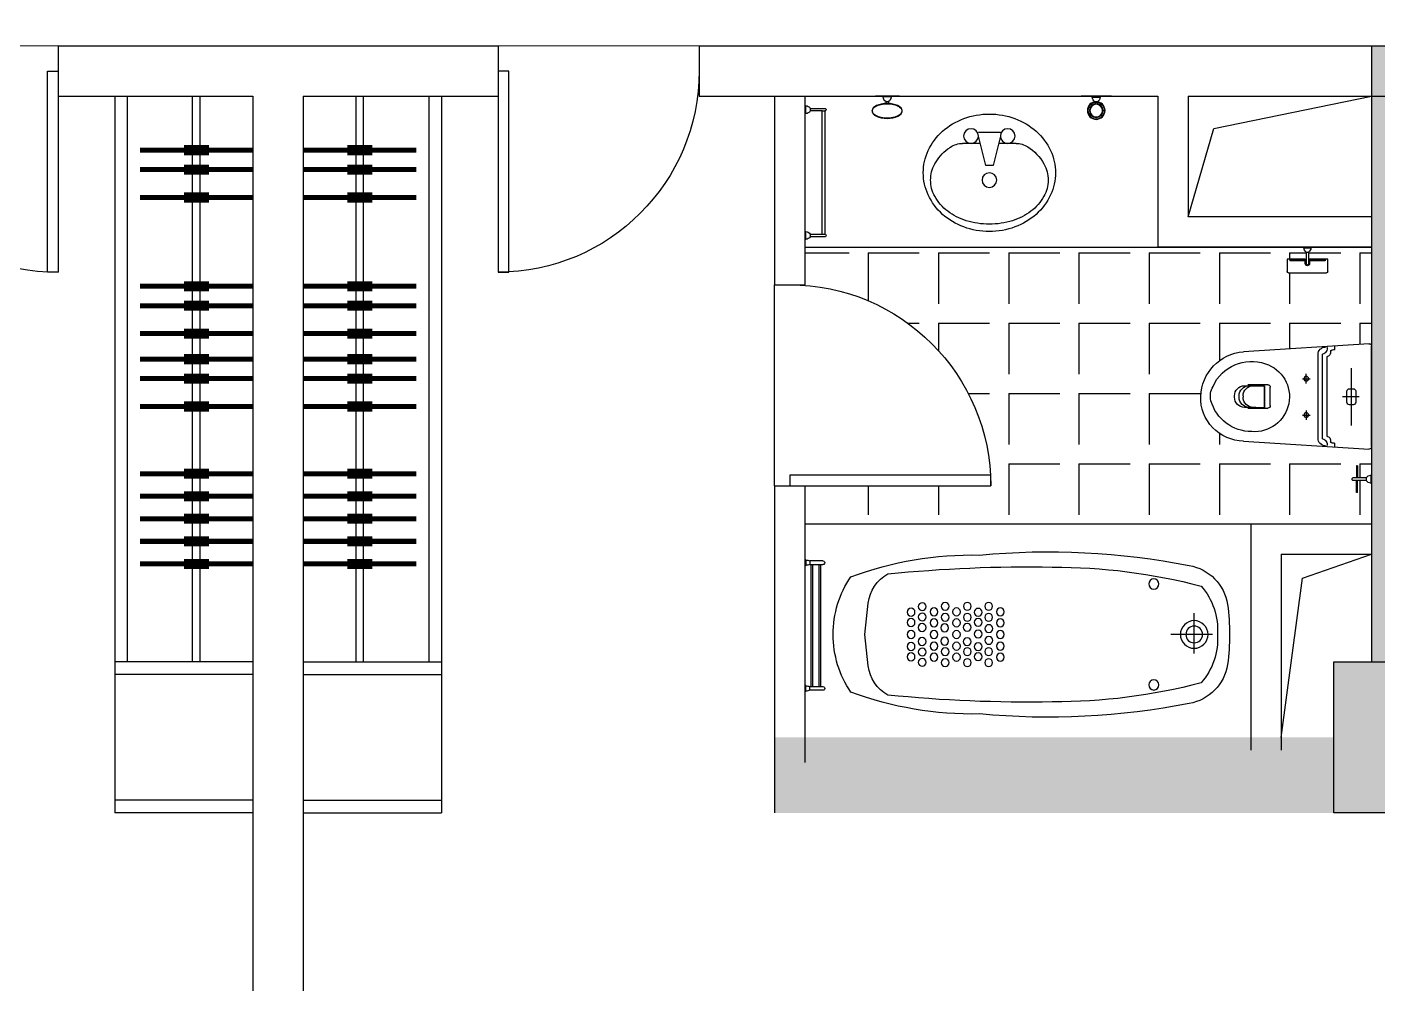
# Model space of a CAD drawing. Header units: centimetres. Extents: x 8510 to 16419, y -974 to 2536.
# Drawn here: x 11641 to 12178, y 357 to 737 of the extents above; entities that cross this region are included whole.
import ezdxf

# ---------------------------------------------------------------- set-up
doc = ezdxf.new("R2010")
doc.units = ezdxf.units.CM
for name, color, linetype in [('5', 5, 'Continuous'), ('BH', 3, 'Continuous'), ('DEBAN', 8, 'Continuous'), ('P5', 5, 'Continuous'), ('楼梯', 6, 'Continuous'), ('灰', 8, 'Continuous'), ('窗线', 2, 'Continuous'), ('轴线', 1, 'Continuous')]:
    doc.layers.add(name, color=color, linetype=linetype)
doc.layers.add('图层1', color=8, linetype='Continuous', lineweight=5)

# ---------------------------------------------------------------- blocks, each defined once
blk = doc.blocks.new('1')
at = {"layer": '楼梯'}
blk.add_lwpolyline([(3442.8, 18714.9), (2692.8, 18714.9), (2692.8, 18754.9), (3442.8, 18754.9)], close=True, dxfattribs=at)
blk.add_arc((3442.8, 18714.9), 750, 90, 180, dxfattribs=at)
blk = doc.blocks.new('4')
at = {"layer": '5'}
for p, q in [((-325729.3, -96757.6), (-325789.3, -96757.6)), ((-325789.3, -96767.6), (-325786.8, -96767.6)), ((-325776.8, -96767.6), (-325786.8, -96767.6)), ((-325786.8, -96767.6), (-325786.8, -97257.6)), ((-325776.8, -97257.6), (-325776.8, -96767.6)), ((-325776.8, -96767.6), (-325729.3, -96767.6)), ((-325729.3, -96757.6), (-325729.3, -96767.6)), ((-325710.8, -96747.1), (-325710.8, -96778.1)), ((-325707.3, -96732), (-325707.3, -97285.6)), ((-325707.3, -96745.1), (-325707.3, -96780.1)), ((-325786.8, -97257.6), (-325789.3, -97257.6)), ((-325789.3, -97267.6), (-325729.3, -97267.6)), ((-325776.8, -97257.6), (-325786.8, -97257.6)), ((-325729.3, -97257.6), (-325776.8, -97257.6)), ((-325729.3, -97257.6), (-325729.3, -97267.6)), ((-325710.8, -97247.1), (-325710.8, -97278.1)), ((-325707.3, -97245.1), (-325707.3, -97280.1))]:
    blk.add_line(p, q, dxfattribs=at)
for centre, radius, start, end in [((-325786.4, -96762.6), 5.75, 119.602, 240.398), ((-325710.9, -96768.3), 21.2, 89.5253, 149.6598), ((-325710.9, -96756.9), 21.2, 210.3195, 270.4955), ((-325707.4, -96748.9), 3.8, 87.5024, 151.832), ((-325707.4, -96776.3), 3.8, 208.168, 272.4976), ((-325786.4, -97262.6), 5.75, 119.602, 240.398), ((-325710.9, -97268.4), 21.2, 89.5253, 149.6598), ((-325710.9, -97256.9), 21.2, 210.3195, 270.4955), ((-325707.4, -97248.9), 3.8, 87.5024, 151.832), ((-325707.4, -97276.4), 3.8, 208.168, 272.4976)]:
    blk.add_arc(centre, radius, start, end, dxfattribs=at)
blk = doc.blocks.new('A$C0AD875A0')
at = {"layer": 'BH'}
for p, q in [((248.3, 204.5), (219.1, 87.6)), ((277.5, 204.5), (248.3, 204.5)), ((306.7, 87.6), (277.5, 204.5)), ((226.4, 116.8), (156.7, 116.8)), ((368.9, 116.8), (299.4, 116.8)), ((306.7, 73), (219.1, 73))]:
    blk.add_line(p, q, dxfattribs=at)
blk.add_lwpolyline([(0, 233.7, 0.109452), (19.5, 145.6, 0.102376), (77, 68.4, 0.093737), (160.9, 18.2, 0.088426), (262.9, 0, 0.088426), (364.9, 18.2, 0.093737), (448.8, 68.4, 0.102376), (506.3, 145.6, 0.109452), (525.8, 233.7, 0.109452), (506.3, 321.7, 0.102376), (448.8, 398.9, 0.093737), (364.9, 449.2, 0.088426), (262.9, 467.4, 0.088426), (160.9, 449.2, 0.093737), (77, 398.9, 0.102376), (19.5, 321.7, 0.109452)], format="xyb", close=True, dxfattribs=at)
for centre in [(262.9, 262.9), (189.9, 87.6), (335.9, 87.6)]:
    blk.add_circle(centre, 29.2, dxfattribs=at)
for centre, radius, start, end in [((262.9, 127.6), 310.6, 90, 107.2579), ((262.9, 127.6), 310.6, 72.7421, 90), ((210.7, 236.1), 188.3, 126.8699, 151.0888), ((242.3, 194), 241, 107.2579, 126.8699), ((283.5, 194), 241, 53.1301, 72.7421), ((315.1, 236.1), 188.3, 28.9112, 53.1301), ((162.2, 262.9), 133, 151.0888, 180), ((363.6, 262.9), 133, 0, 28.9112), ((162.2, 262.9), 133, 180, 208.9112), ((363.6, 262.9), 133, 331.0888, 0), ((210.7, 289.6), 188.3, 208.9112, 233.1301), ((315.1, 289.6), 188.3, 302.2598, 331.0888), ((242.3, 331.8), 241, 233.1301, 236.0955), ((156.7, 204.5), 87.6, 236.0955, 270), ((368.9, 204.5), 87.6, 270, 302.2598)]:
    blk.add_arc(centre, radius, start, end, dxfattribs=at)
blk = doc.blocks.new('9')
at = {"layer": '5'}
for p, q in [((-325782.7, -98279.8), (-325730.2, -98279.8)), ((-325730.2, -98279.8), (-325730.2, -98294.8)), ((-325714.2, -98276.8), (-325714.2, -98297.8)), ((-325712.2, -98274.8), (-325712.2, -98299.8)), ((-325710.2, -98261.4), (-325710.2, -98537.3)), ((-325730.2, -98294.8), (-325782.7, -98294.8)), ((-325774.1, -98779.8), (-325774.1, -98294.8)), ((-325768.1, -98779.8), (-325768.1, -98294.8)), ((-325742.2, -98779.8), (-325742.2, -98294.8)), ((-325736.2, -98779.8), (-325736.2, -98294.8)), ((-325710.2, -98537.3), (-325710.2, -98813.2)), ((-325730.2, -98779.8), (-325782.7, -98779.8)), ((-325782.7, -98794.8), (-325730.2, -98794.8)), ((-325730.2, -98794.8), (-325730.2, -98779.8)), ((-325714.2, -98797.8), (-325714.2, -98776.8)), ((-325712.2, -98799.8), (-325712.2, -98774.8))]:
    blk.add_line(p, q, dxfattribs=at)
for centre, radius, start, end in [((-325782.7, -98287.3), 7.5, 89.9972, 270.0039), ((-325713, -98327.4), 50.6, 91.3635, 109.8758), ((-325712.2, -98276.8), 2, 90, 180), ((-325710.2, -98274.8), 2, 90, 180), ((-325713, -98247.2), 50.6, 250.126, 268.6347), ((-325712.2, -98297.8), 2, 180, 270), ((-325710.2, -98299.8), 2, 180, 270), ((-325710.2, -98774.8), 2, 90, 180), ((-325782.7, -98787.3), 7.5, 89.9961, 270.0028), ((-325713, -98827.4), 50.6, 91.3653, 109.874), ((-325713, -98747.2), 50.6, 250.1242, 268.6365), ((-325712.2, -98776.8), 2, 90, 180), ((-325712.2, -98797.8), 2, 180, 270), ((-325710.2, -98799.8), 2, 180, 270)]:
    blk.add_arc(centre, radius, start, end, dxfattribs=at)
blk = doc.blocks.new('8')
at = {"layer": '5'}
for p, q in [((-323082, -96702.7), (-323206.5, -96716.2)), ((-322957.4, -96716.2), (-323082, -96702.7)), ((-323082, -98085), (-323082, -97920.2)), ((-323006, -98012.7), (-323167.2, -98012.7))]:
    blk.add_line(p, q, dxfattribs=at)
for centre, radius in [((-323170.8, -96886.3), 15.7), ((-323129.7, -96886.3), 15.7), ((-323082, -96886.3), 15.7), ((-323034.2, -96886.3), 15.7), ((-322993.1, -96886.3), 15.7), ((-323192.7, -96930.7), 15.7), ((-323151.6, -96930.7), 15.7), ((-323109.8, -96930.1), 15.7), ((-323054.1, -96930.1), 15.7), ((-323012.4, -96930.7), 15.7), ((-322971.2, -96930.7), 15.7), ((-323172.1, -96977.7), 15.7), ((-323128.4, -96977.7), 15.7), ((-323082, -96977.7), 15.7), ((-323035.5, -96977.7), 15.7), ((-322991.8, -96977.7), 15.7), ((-323194, -97022), 15.7), ((-323172.1, -97067.1), 15.7), ((-323150.3, -97022), 15.7), ((-323128.4, -97067.1), 15.7), ((-323108.5, -97020.1), 15.7), ((-323082, -97067.1), 15.7), ((-323055.4, -97020.1), 15.7), ((-323035.5, -97067.1), 15.7), ((-323013.7, -97022), 15.7), ((-322991.8, -97067.1), 15.7), ((-322970, -97022), 15.7), ((-323194, -97110.2), 15.7), ((-323150.3, -97110.2), 15.7), ((-323110.4, -97109.5), 15.7), ((-323053.5, -97109.5), 15.7), ((-323013.7, -97110.2), 15.7), ((-322970, -97110.2), 15.7), ((-323170.2, -97153.3), 15.7), ((-323130.4, -97153.3), 15.7), ((-323083.9, -97153.3), 15.7), ((-323033.6, -97153.3), 15.7), ((-322993.7, -97153.3), 15.7), ((-323194, -97195.1), 15.7), ((-323150.3, -97195.1), 15.7), ((-323105.3, -97195.7), 15.7), ((-323058.6, -97195.7), 15.7), ((-323013.7, -97195.1), 15.7), ((-322970, -97195.1), 15.7), ((-323172.1, -97241.4), 15.7), ((-323128.4, -97241.4), 15.7), ((-323082, -97241.4), 15.7), ((-323035.5, -97241.4), 15.7), ((-322991.8, -97241.4), 15.7), ((-323282.8, -97851.9), 20.2), ((-322881.2, -97851.9), 20.2), ((-323082, -98012.7), 55), ((-323082, -98012.7), 33.2)]:
    blk.add_circle(centre, radius, dxfattribs=at)
for centre, radius, start, end in [((-323081.5, -96987.2), 411, 90.0724, 124.0403), ((-323082.5, -96987.2), 411, 55.9597, 89.9276), ((-321999.2, -97131.5), 1399, 159.7224, 181.1319), ((-324164.7, -97131.5), 1399, 358.8681, 20.2776), ((-323189.7, -96867.3), 152, 96.3458, 151.0816), ((-322974.2, -96867.3), 152, 28.9184, 83.6542), ((-318001.3, -97342.2), 5349.6, 174.1166, 181.1372), ((-328162.6, -97342.2), 5349.6, 358.8628, 5.8834), ((-320521.5, -97432.9), 2889.4, 174.5641, 191.1684), ((-325642.4, -97432.9), 2889.4, 348.8316, 5.4359), ((-321063, -97456.8), 2286.9, 179.7875, 194.7711), ((-325100.9, -97456.8), 2286.9, 345.2289, 0.2125), ((-323173, -97961.7), 185.8, 189.5382, 261.2697), ((-322990.9, -97961.7), 185.8, 278.7303, 350.4618), ((-323099.3, -97840.4), 265.5, 228.7368, 273.7331), ((-323064.7, -97840.4), 265.5, 266.2669, 311.2632), ((-323085.1, -97259.6), 893.3, 262.5293, 270.1975), ((-323078.9, -97259.6), 893.3, 269.8025, 277.4707)]:
    blk.add_arc(centre, radius, start, end, dxfattribs=at)
blk = doc.blocks.new('3')
at = {"layer": '5'}
for p, q in [((-326309.8, -96716.3), (-326260.9, -96716.3)), ((-326276.4, -96719.8), (-326245.4, -96719.8)), ((-326260.9, -96716.3), (-326214.9, -96716.3)), ((-326255.9, -96738.3), (-326265.9, -96738.3)), ((-326265.9, -96738.3), (-326265.6, -96745.7)), ((-326255.9, -96738.3), (-326256.2, -96745.7))]:
    blk.add_line(p, q, dxfattribs=at)
for centre, radius, start, end in [((-326274.6, -96716.5), 3.8, 177.5024, 241.832), ((-326255.2, -96720), 21.2, 179.5045, 239.6805), ((-326266.6, -96720), 21.2, 300.3195, 0.4955), ((-326247.2, -96716.5), 3.8, 298.168, 2.4976)]:
    blk.add_arc(centre, radius, start, end, dxfattribs=at)
at = {"layer": '5', "extrusion": (0, 0, -1)}
blk.add_ellipse((-326260.9, -96775.3), major_axis=(-60, 0), ratio=0.49598, start_param=3.141593, end_param=9.424778, dxfattribs=at)
at = {"layer": '5'}
blk.add_open_spline([(-326201.9, -96775.3), (-326201.9, -96777.3), (-326202.3, -96779.3), (-326204, -96783.2), (-326205.3, -96785.1), (-326208.7, -96788.8), (-326210.8, -96790.6), (-326215.7, -96793.9), (-326218.6, -96795.4), (-326224.9, -96798.1), (-326228.3, -96799.4), (-326235.7, -96801.4), (-326239.6, -96802.2), (-326247.6, -96803.4), (-326251.8, -96803.8), (-326260.2, -96804.2), (-326264.4, -96804.1), (-326273.9, -96803.5), (-326279.1, -96802.8), (-326289, -96800.7), (-326293.7, -96799.4), (-326302, -96796.1), (-326305.7, -96794.1), (-326311.4, -96790.3), (-326313.5, -96788.5), (-326316.8, -96784.6), (-326318.1, -96782.6), (-326319.7, -96778.6), (-326320, -96776.6), (-326319.8, -96772.6), (-326319.2, -96770.5), (-326317.2, -96766.6), (-326315.7, -96764.6), (-326311.9, -96760.8), (-326309.6, -96759.1), (-326304.2, -96755.8), (-326301.1, -96754.2), (-326294.4, -96751.6), (-326290.7, -96750.4), (-326282.9, -96748.6), (-326278.8, -96747.9), (-326270.3, -96746.9), (-326266, -96746.6), (-326257.3, -96746.5), (-326253, -96746.8), (-326244.5, -96747.6), (-326240.4, -96748.3), (-326232.5, -96750.1), (-326228.7, -96751.2), (-326221.8, -96753.7), (-326218.6, -96755.2), (-326213.1, -96758.4), (-326210.6, -96760.2), (-326206.7, -96763.9), (-326205.1, -96765.9), (-326202.9, -96769.8), (-326202.2, -96771.8), (-326201.9, -96774.4), (-326201.9, -96774.8), (-326201.9, -96775.3)], degree=3, knots=[0, 0, 0, 0, 0.212569, 0.212569, 0.425137, 0.425137, 0.637706, 0.637706, 0.850274, 0.850274, 1.062843, 1.062843, 1.275411, 1.275411, 1.48798, 1.48798, 1.700548, 1.700548, 1.97117, 1.97117, 2.241791, 2.241791, 2.512412, 2.512412, 2.731114, 2.731114, 2.949816, 2.949816, 3.168518, 3.168518, 3.38722, 3.38722, 3.605922, 3.605922, 3.824624, 3.824624, 4.043326, 4.043326, 4.262028, 4.262028, 4.48073, 4.48073, 4.699432, 4.699432, 4.918134, 4.918134, 5.136836, 5.136836, 5.355538, 5.355538, 5.57424, 5.57424, 5.792942, 5.792942, 6.011644, 6.011644, 6.230346, 6.230346, 6.283185, 6.283185, 6.283185, 6.283185], dxfattribs=at)
blk = doc.blocks.new('2')
at = {"layer": '5'}
for p, q in [((-327289.3, -96716.7), (-327229.1, -96716.7)), ((-327213.6, -96720.2), (-327244.6, -96720.2)), ((-327229.1, -96716.7), (-327168.8, -96716.7)), ((-327234.1, -96738.7), (-327234.1, -96739.3)), ((-327234.1, -96739.3), (-327234.1, -96748.7)), ((-327224.2, -96740.7), (-327234.1, -96740.7)), ((-327234.1, -96748.7), (-327234, -96749.4)), ((-327224.5, -96748.7), (-327224.6, -96749.3)), ((-327224.1, -96739.3), (-327224.5, -96748.7)), ((-327224.1, -96738.7), (-327224.1, -96739.3))]:
    blk.add_line(p, q, dxfattribs=at)
for radius in [35, 33, 27, 25]:
    blk.add_circle((-327229.1, -96773.9), radius, dxfattribs=at)
for centre, radius, start, end in [((-327242.8, -96716.9), 3.8, 177.5024, 241.832), ((-327223.4, -96720.4), 21.2, 179.5045, 239.6805), ((-327234.8, -96720.4), 21.2, 300.3402, 0.4747), ((-327215.4, -96716.9), 3.8, 298.168, 2.4976), ((-327229.1, -96752.5), 14.6, 69.9976, 110.0024)]:
    blk.add_arc(centre, radius, start, end, dxfattribs=at)
blk = doc.blocks.new('6')
at = {"layer": '5'}
for p, q in [((-327749.8, -97420.3), (-327749.8, -97371.7)), ((-327749.8, -97371.7), (-327677.4, -97371.7)), ((-327739.8, -97373.8), (-327739.8, -97377.4)), ((-327739.8, -97373.8), (-327673.3, -97373.8)), ((-327723, -97323.3), (-327668.8, -97323.3)), ((-327702.2, -97373.8), (-327702.2, -97377.4)), ((-327654.8, -97326.4), (-327682.7, -97326.4)), ((-327677.4, -97371.7), (-327677.4, -97389.1)), ((-327673.3, -97343.1), (-327673.3, -97390.9)), ((-327664.3, -97343.1), (-327673.3, -97343.1)), ((-327668.8, -97323.3), (-327614.5, -97323.3)), ((-327664.3, -97343.1), (-327664.3, -97390.9)), ((-327664.3, -97373.8), (-327598.8, -97373.8)), ((-327660.2, -97389.1), (-327660.2, -97371.7)), ((-327660.2, -97371.7), (-327587.8, -97371.7)), ((-327598.8, -97373.8), (-327598.8, -97377.4)), ((-327587.8, -97371.7), (-327587.8, -97420.3)), ((-327593.2, -97425.7), (-327744.4, -97425.7)), ((-327739.8, -97377.4), (-327673.3, -97377.4)), ((-327664.3, -97377.4), (-327598.8, -97377.4))]:
    blk.add_line(p, q, dxfattribs=at)
for centre, radius, start, end in [((-327681.1, -97323.4), 3.42, 177.5024, 241.832), ((-327663.7, -97326.6), 19.1, 179.5045, 239.6805), ((-327673.9, -97326.6), 19.1, 300.3402, 0.4747), ((-327656.5, -97323.4), 3.42, 298.168, 2.4976), ((-327744.2, -97420.1), 5.54, 181.3864, 268.6136), ((-327668.8, -97389.1), 8.59, 180, 0), ((-327668.8, -97388.3), 5.18, 209.602, 330.398), ((-327593.2, -97420.3), 5.4, 270.0328, 359.9672)]:
    blk.add_arc(centre, radius, start, end, dxfattribs=at)
blk = doc.blocks.new('5')
at = {"layer": '5'}
for p, q in [((-327911.3, -97734.5), (-327911.3, -97535.2)), ((-327900.7, -97525.2), (-327401.1, -97556.8)), ((-327763.6, -97535.2), (-327763.6, -97548.5)), ((-327732.3, -97576.8), (-327732.3, -97734.5)), ((-327715.9, -97734.5), (-327715.9, -97566)), ((-327698, -97900.9), (-327698, -97568.1)), ((-327829.1, -97622.5), (-327829.1, -97850.1)), ((-327651.3, -97682.6), (-327651.3, -97644.7)), ((-327636.5, -97664), (-327666, -97664)), ((-327507.7, -97734.5), (-327507.7, -97698)), ((-327497.7, -97688), (-327419.2, -97688)), ((-327484.4, -97692), (-327484.4, -97777.9)), ((-327449.7, -97692), (-327484.4, -97692)), ((-327484.4, -97692), (-327439.7, -97692)), ((-327484.4, -97777.9), (-327484.4, -97692)), ((-327468.7, -97692), (-327424, -97692)), ((-327405.7, -97692), (-327450.4, -97692)), ((-327911.3, -97933.9), (-327911.3, -97734.5)), ((-327861.6, -97735.9), (-327795.8, -97735.9)), ((-327847.7, -97714), (-327847.7, -97757.7)), ((-327823, -97704), (-327837.7, -97704)), ((-327813, -97757.7), (-327813, -97714)), ((-327732.3, -97734.5), (-327732.3, -97892.2)), ((-327715.9, -97903), (-327715.9, -97734.5)), ((-327507.7, -97771), (-327507.7, -97734.5)), ((-327399.7, -97732), (-327399.7, -97737.9)), ((-327384, -97737.9), (-327384, -97732)), ((-327365.7, -97737.9), (-327365.7, -97732)), ((-327837.7, -97767.7), (-327823, -97767.7)), ((-327651.3, -97789.8), (-327651.3, -97827.7)), ((-327419.2, -97781), (-327497.7, -97781)), ((-327439.7, -97777.9), (-327484.4, -97777.9)), ((-327424, -97777.9), (-327468.7, -97777.9)), ((-327450.4, -97777.9), (-327405.7, -97777.9)), ((-327636.5, -97808.4), (-327666, -97808.4)), ((-327401.1, -97912.2), (-327900.7, -97943.8)), ((-327763.6, -97920.5), (-327763.6, -97933.8))]:
    blk.add_line(p, q, dxfattribs=at)
for centre in [(-327651.3, -97664), (-327651.3, -97808.4)]:
    blk.add_circle(centre, 9.53, dxfattribs=at)
for centre, radius, start, end in [((-327901.3, -97535.2), 10, 86.3741, 180), ((-327711, -97543.4), 23.1, 165.4512, 257.6616), ((-327760, -97562.5), 14.4, 29.8421, 104.2653), ((-327729.8, -97558.8), 18.1, 168.6927, 262.0159), ((-327728, -97568.1), 30, 0, 90), ((-327415.1, -97740.2), 183.9, 1.7745, 85.6345), ((-327445.9, -97736.2), 138.4, 107.9505, 274.8898), ((-327432.9, -97761.7), 166.8, 23.8355, 109.4989), ((-327497.7, -97698), 10, 90, 180), ((-327439.7, -97732), 40, 0, 90), ((-327424, -97732), 40, 0, 90), ((-327405.7, -97732), 40, 0, 90), ((-327344.4, -97732.8), 74.7, 345.5216, 30.9556), ((-327837.7, -97714), 10, 90, 180), ((-327823, -97714), 10, 0, 90), ((-327439.7, -97737.9), 40, 270, 0), ((-327432.9, -97707.3), 166.8, 269.5789, 344.6406), ((-327424, -97737.9), 40, 270, 0), ((-327405.7, -97737.9), 40, 270, 0), ((-327404.2, -97739.2), 173, 271.0304, 1.5606), ((-327837.7, -97757.7), 10, 180, 270), ((-327823, -97757.7), 10, 270, 0), ((-327497.7, -97771), 10, 180, 270), ((-327760, -97906.5), 14.4, 255.7347, 330.1579), ((-327729.8, -97910.2), 18.1, 97.9841, 191.3073), ((-327711, -97925.6), 23.1, 102.3384, 194.5488), ((-327728, -97900.9), 30, 270, 0), ((-327901.3, -97933.9), 10, 180, 273.6259)]:
    blk.add_arc(centre, radius, start, end, dxfattribs=at)
blk = doc.blocks.new('7')
at = {"layer": '5'}
for p, q in [((-327911.6, -98043.2), (-327911.6, -97982.9)), ((-327855.4, -97989.8), (-327851.4, -97989.8)), ((-327855.4, -97989.8), (-327855.4, -98038.2)), ((-327851.4, -97989.8), (-327851.4, -98038.2)), ((-327911.6, -98103.4), (-327911.6, -98043.2)), ((-327908.1, -98027.7), (-327908.1, -98058.7)), ((-327889.6, -98038.2), (-327836.4, -98038.2)), ((-327889.6, -98038.2), (-327889.6, -98048.2)), ((-327889.6, -98048.2), (-327836.4, -98048.2)), ((-327855.4, -98096.6), (-327855.4, -98048.2)), ((-327851.4, -98096.6), (-327851.4, -98048.2)), ((-327855.4, -98096.6), (-327851.4, -98096.6))]:
    blk.add_line(p, q, dxfattribs=at)
for centre, radius, start, end in [((-327911.4, -98029.5), 3.8, 28.168, 92.4976), ((-327911.4, -98056.9), 3.8, 267.5024, 331.832), ((-327907.9, -98048.9), 21.2, 30.3402, 90.4747), ((-327907.9, -98037.5), 21.2, 269.5045, 329.6805), ((-327839.3, -98043.2), 5.75, 299.602, 60.398)]:
    blk.add_arc(centre, radius, start, end, dxfattribs=at)

msp = doc.modelspace()

# ---------------------------------------------------------------- hatches: boundary and pattern name
at = {"layer": '灰'}
h = msp.add_hatch(dxfattribs=at)
h.set_pattern_fill('ANGLE', scale=4, style=0)
h.set_pattern_definition([(360, (-24430.528, 954.627), (-5e-13, -27.94), [20.32, -7.62]), (270, (-24430.528, 954.627), (-27.94, 5e-13), [20.32, -7.62])])
h.paths.add_polyline_path([(12124.56, 572.45), (12174.51, 569.29, 0.432873), (12175.58, 570.29), (12175.58, 559.08, 0.267007), (12175.26, 558.88, 0.268578), (12173.41, 557.83), (12169.99, 557.83), (12169.99, 562.66), (12169.59, 562.66), (12169.59, 557.83), (12168.09, 557.83, 0.58199), (12168.09, 556.83), (12169.59, 556.83), (12169.59, 551.99), (12169.99, 551.99), (12169.99, 556.83), (12173.41, 556.83, 0.268772), (12175.26, 555.78, 0.267007), (12175.58, 555.58), (12175.58, 539.53), (12127.58, 539.53), (11950.08, 539.53), (11950.08, 554.63), (12024.08, 554.63), (12024.08, 558.89), (12023.96, 558.89, 0.39867), (11944.08, 634.63), (11950.08, 634.63), (11950.08, 649.63), (12148.43, 649.63, 0.288302), (12148.61, 649.31, 0.268578), (12149.56, 647.65), (12149.56, 644.57), (12149.15, 644.57), (12149.15, 644.79), (12141.91, 644.79), (12141.91, 639.93, 0.414549), (12142.45, 639.39), (12157.54, 639.39, 0.42846), (12158.11, 639.95), (12158.11, 644.79), (12150.87, 644.79), (12150.87, 644.57), (12150.46, 644.57), (12150.46, 647.65, 0.268772), (12151.4, 649.31, 0.288302), (12151.58, 649.63), (12155.43, 649.63), (12175.58, 649.63), (12175.58, 610.15, 0.432873), (12174.51, 611.15), (12124.56, 607.99, 0.383163), (12107.58, 590.22, 0.416926)])

# ---------------------------------------------------------------- linework, layer by layer
at = {"layer": '5', "color": 7, "linetype": 'Continuous', "ltscale": 0.83333}
for p, q in [((11706.58, 484.63), (11706.58, 709.63)), ((11709.58, 484.63), (11709.58, 709.63)), ((11771.58, 484.63), (11771.58, 709.63)), ((11774.58, 484.63), (11774.58, 709.63))]:
    msp.add_line(p, q, dxfattribs=at)
at = {"layer": '5', "color": 7}
for p, q in [((11950.08, 649.63), (12175.58, 649.63)), ((11950.08, 539.53), (12175.58, 539.53))]:
    msp.add_line(p, q, dxfattribs=at)
at = {"layer": '5', "color": 7, "linetype": 'Continuous', "ltscale": 0.83333}
for points, const_width in [([(11730.58, 688.15), (11685.58, 688.15)], 2), ([(11713.08, 688.15), (11703.08, 688.15)], 4), ([(11750.58, 688.15), (11795.58, 688.15)], 2), ([(11768.08, 688.15), (11778.08, 688.15)], 4), ([(11730.58, 680.41), (11685.58, 680.41)], 2), ([(11713.08, 680.41), (11703.08, 680.41)], 4), ([(11750.58, 680.41), (11795.58, 680.41)], 2), ([(11768.08, 680.41), (11778.08, 680.41)], 4), ([(11730.58, 669.33), (11685.58, 669.33)], 2), ([(11713.08, 669.33), (11703.08, 669.33)], 4), ([(11750.58, 669.33), (11795.58, 669.33)], 2), ([(11768.08, 669.33), (11778.08, 669.33)], 4), ([(11730.58, 634.05), (11685.58, 634.05)], 2), ([(11713.08, 634.05), (11703.08, 634.05)], 4), ([(11750.58, 634.05), (11795.58, 634.05)], 2), ([(11768.08, 634.05), (11778.08, 634.05)], 4), ([(11730.58, 626.31), (11685.58, 626.31)], 2), ([(11713.08, 626.31), (11703.08, 626.31)], 4), ([(11750.58, 626.31), (11795.58, 626.31)], 2), ([(11768.08, 626.31), (11778.08, 626.31)], 4), ([(11730.58, 615.23), (11685.58, 615.23)], 2), ([(11713.08, 615.23), (11703.08, 615.23)], 4), ([(11750.58, 615.23), (11795.58, 615.23)], 2), ([(11768.08, 615.23), (11778.08, 615.23)], 4), ([(11730.58, 605.05), (11685.58, 605.05)], 2), ([(11713.08, 605.05), (11703.08, 605.05)], 4), ([(11750.58, 605.05), (11795.58, 605.05)], 2), ([(11768.08, 605.05), (11778.08, 605.05)], 4), ([(11730.58, 597.31), (11685.58, 597.31)], 2), ([(11713.08, 597.31), (11703.08, 597.31)], 4), ([(11750.58, 597.31), (11795.58, 597.31)], 2), ([(11768.08, 597.31), (11778.08, 597.31)], 4), ([(11730.58, 586.23), (11685.58, 586.23)], 2), ([(11713.08, 586.23), (11703.08, 586.23)], 4), ([(11750.58, 586.23), (11795.58, 586.23)], 2), ([(11768.08, 586.23), (11778.08, 586.23)], 4), ([(11730.58, 559.5), (11685.58, 559.5)], 2), ([(11713.08, 559.5), (11703.08, 559.5)], 4), ([(11750.58, 559.5), (11795.58, 559.5)], 2), ([(11768.08, 559.5), (11778.08, 559.5)], 4), ([(11730.58, 550.53), (11685.58, 550.53)], 2), ([(11713.08, 550.53), (11703.08, 550.53)], 4), ([(11750.58, 550.53), (11795.58, 550.53)], 2), ([(11768.08, 550.53), (11778.08, 550.53)], 4), ([(11713.08, 541.57), (11703.08, 541.57)], 4), ([(11768.08, 541.57), (11778.08, 541.57)], 4), ([(11730.58, 541.57), (11685.58, 541.57)], 2), ([(11750.58, 541.57), (11795.58, 541.57)], 2), ([(11730.58, 532.6), (11685.58, 532.6)], 2), ([(11713.08, 532.6), (11703.08, 532.6)], 4), ([(11750.58, 532.6), (11795.58, 532.6)], 2), ([(11768.08, 532.6), (11778.08, 532.6)], 4), ([(11730.58, 523.63), (11685.58, 523.63)], 2), ([(11713.08, 523.63), (11703.08, 523.63)], 4), ([(11750.58, 523.63), (11795.58, 523.63)], 2), ([(11768.08, 523.63), (11778.08, 523.63)], 4)]:
    msp.add_lwpolyline(points, dxfattribs=dict(at, const_width=const_width))
at = {"layer": 'P5', "color": 7}
for p, q in [((11675.58, 709.63), (11675.58, 424.63)), ((11680.58, 709.63), (11680.58, 484.63)), ((11800.58, 709.63), (11800.58, 484.63)), ((11805.58, 709.63), (11805.58, 424.63)), ((11730.58, 484.63), (11675.58, 484.63)), ((11750.58, 484.63), (11805.58, 484.63)), ((11730.58, 479.63), (11675.58, 479.63)), ((11750.58, 479.63), (11805.58, 479.63)), ((11730.58, 429.63), (11675.58, 429.63)), ((11730.58, 424.63), (11675.58, 424.63)), ((11750.58, 429.63), (11805.58, 429.63)), ((11750.58, 424.63), (11805.58, 424.63))]:
    msp.add_line(p, q, dxfattribs=at)
at = {"layer": '图层1', "color": 7}
msp.add_lwpolyline([(9230.58, 904.63), (14250.58, 904.63), (14250.58, 729.63), (9230.58, 729.63)], close=True, dxfattribs=at)
at = {"layer": '灰', "color": 7}
msp.add_line((11938.08, 554.63), (11938.08, 634.63), dxfattribs=at)
at = {"layer": '窗线', "color": 7}
for p, q in [((12112.8, 696.71), (12175.58, 709.63)), ((12102.58, 661.63), (12112.8, 696.71)), ((12148.11, 517.95), (12175.58, 527.53)), ((12139.58, 454.63), (12148.11, 517.95))]:
    msp.add_line(p, q, dxfattribs=at)
at = {"layer": '轴线', "color": 7}
for p, q in [((11653.08, 729.63), (11828.08, 729.63)), ((11653.08, 729.63), (11653.08, 709.63)), ((11828.08, 729.63), (11828.08, 709.63)), ((11908.08, 729.63), (11908.08, 709.63)), ((11908.08, 729.63), (12444.58, 729.63)), ((12175.58, 729.63), (12175.58, 484.63)), ((11653.08, 709.63), (11730.58, 709.63)), ((11730.58, 709.63), (11730.58, -187.87)), ((11750.58, 709.63), (11750.58, -187.87)), ((11750.58, 709.63), (11828.08, 709.63)), ((11908.08, 709.63), (12090.58, 709.63)), ((11938.08, 709.63), (11938.08, 634.63)), ((11950.08, 709.63), (11950.08, 634.63)), ((12090.58, 709.63), (12090.58, 649.63)), ((12102.58, 709.63), (12102.58, 661.63)), ((12102.58, 709.63), (12278.58, 709.63)), ((12175.58, 661.63), (12102.58, 661.63)), ((12175.58, 649.63), (12090.58, 649.63)), ((11938.08, 634.63), (11950.08, 634.63)), ((11938.08, 554.63), (11938.08, 424.63)), ((11938.08, 554.63), (11950.08, 554.63)), ((11950.08, 554.63), (11950.08, 444.63)), ((12127.58, 539.53), (12175.58, 539.53)), ((12127.58, 539.53), (12127.58, 449.5)), ((12139.58, 527.53), (12175.58, 527.53)), ((12139.58, 527.53), (12139.58, 449.5))]:
    msp.add_line(p, q, dxfattribs=at)
msp.add_lwpolyline([(12160.58, 484.63), (12220.58, 484.63), (12220.58, 424.63), (12160.58, 424.63)], close=True, dxfattribs=at)
for points in [[(12205.58, 469.63), (12175.58, 469.63), (12205.58, 729.63), (12175.58, 729.63)], [(12160.58, 484.63), (12220.58, 484.63), (12160.58, 424.63), (12220.58, 424.63)], [(12443.08, 424.63), (11938.08, 424.63), (12443.08, 454.63), (11938.08, 454.63)]]:
    msp.add_solid(points, dxfattribs=at)

# ---------------------------------------------------------------- block references
at = {"layer": '5', "color": 7, "linetype": 'Continuous', "extrusion": (0, 0, -1), "xscale": 0.1, "yscale": 0.1, "zscale": -0.1}
for name, p in [('3', (20643.26, 10381.3)), ('2', (20656.9, 10381.3)), ('4', (20620.65, 10380.51)), ('6', (20616.87, 10381.95)), ('5', (20615.55, 10363.67)), ('7', (20615.55, 10361.65)), ('9', (20620.95, 10352.83))]:
    msp.add_blockref(name, p, dxfattribs=at)
at = {"layer": '5', "color": 7, "linetype": 'Continuous', "extrusion": (0, 0, -1), "xscale": 0.1, "yscale": 0.1, "zscale": -0.1, "rotation": 270}
msp.add_blockref('8', (-2303.72, -31812.64), dxfattribs=at)
at = {"layer": 'DEBAN', "color": 7, "xscale": -0.1, "yscale": 0.1, "zscale": 0.1, "rotation": 180}
msp.add_blockref('A$C0AD875A0', (11997.21, 702.53), dxfattribs=at)
at = {"layer": '楼梯', "color": 7, "yscale": 0.1066666666651145, "zscale": 0.1066666666666667}
for p, xscale, rotation in [((13649.33, 352.4), 0.1066666666651145, 90), ((9831.82, 352.4), -0.1066666666651145, 270)]:
    msp.add_blockref('1', p, dxfattribs=dict(at, xscale=xscale, rotation=rotation))
at = {"layer": '楼梯', "color": 7, "xscale": -0.1066666666665697, "yscale": 0.1066666666651145, "zscale": 0.1066666666666667}
msp.add_blockref('1', (12311.3, -1441.63), dxfattribs=at)

doc.saveas('drawing.dxf')
